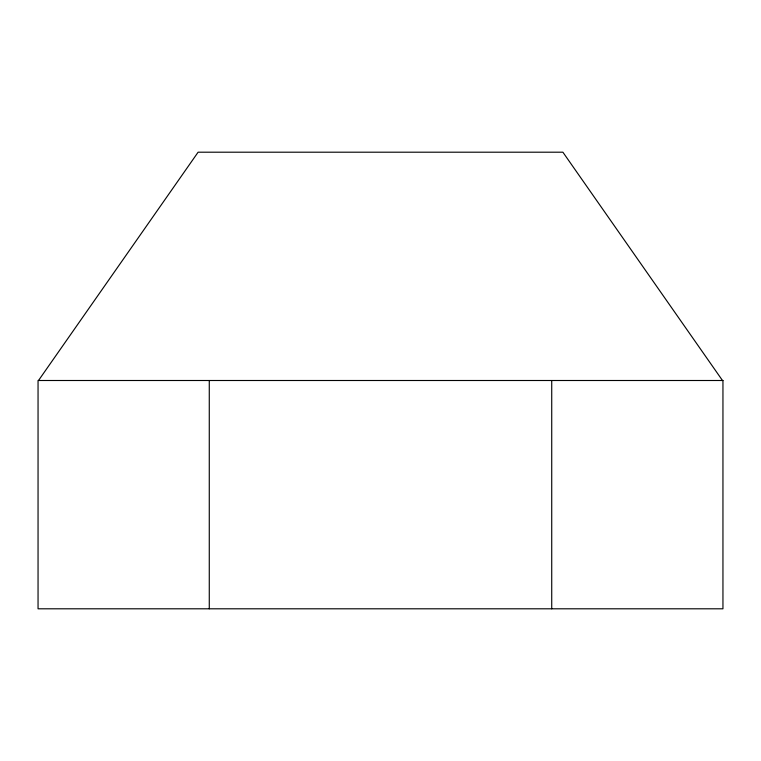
<?xml version="1.0" encoding="UTF-8"?>
<svg xmlns="http://www.w3.org/2000/svg" width="761" height="761" viewBox="0 0 761 761"><rect width="100%" height="100%" fill="white"/><g stroke="black" fill="none" stroke-linecap="round" stroke-linejoin="round"><path stroke-width="1.14" d="M38.507 380.5L198.107 152.2L562.893 152.2L722.493 380.5M551.725 380.5L551.725 608.8M209.275 380.5L209.275 608.8M722.95 380.5L38.05 380.5L38.05 608.8L722.95 608.8L722.95 380.5"/></g></svg>
